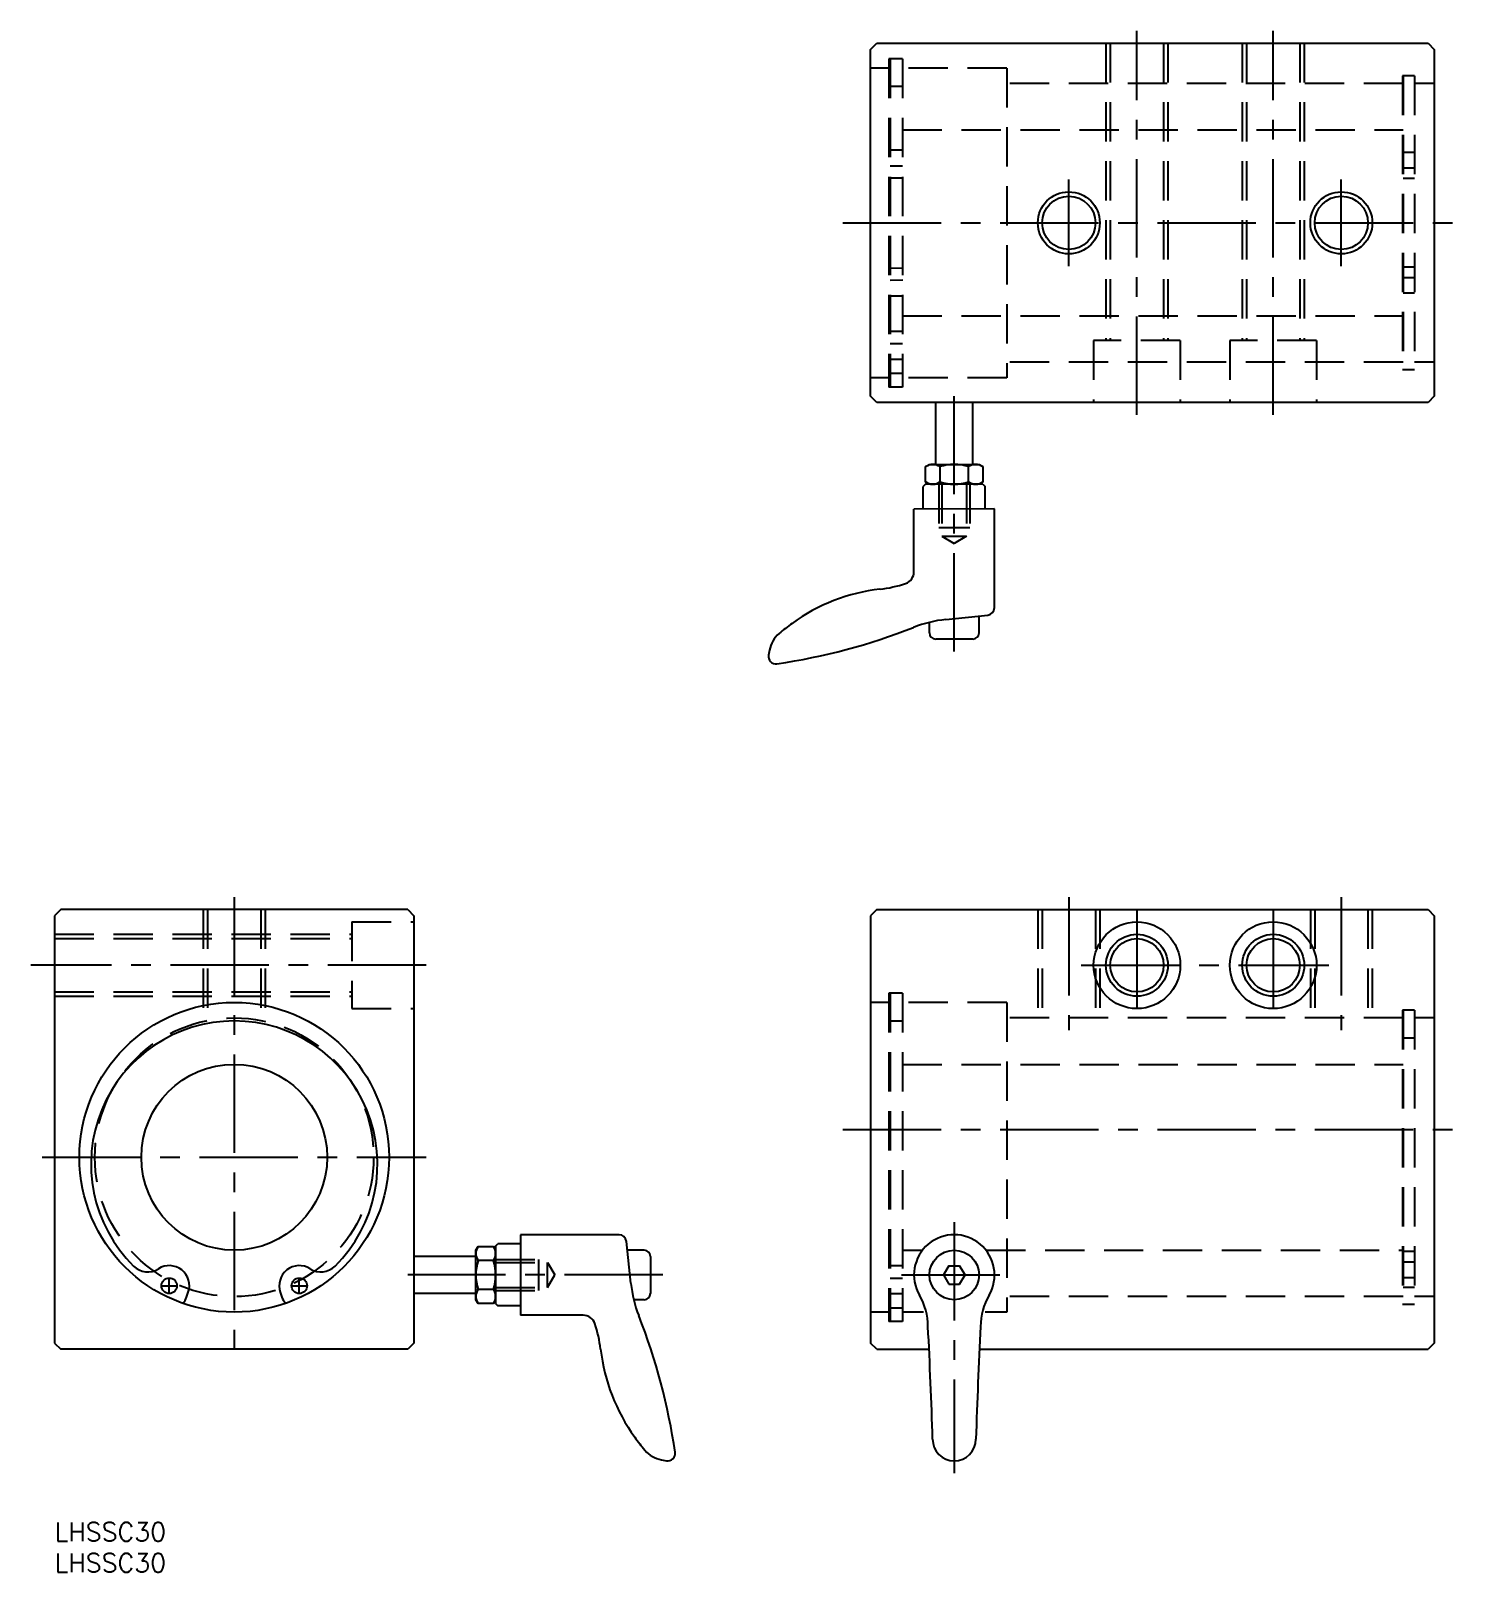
# Model space of a CAD drawing. Extents: x -4 to 227, y -8 to 241.
import ezdxf

# ---------------------------------------------------------------- set-up
doc = ezdxf.new("R2010")
doc.units = 0
doc.header["$LTSCALE"] = 0.5
doc.linetypes.add('CENTER', pattern=[50.8, 31.75, -6.35, 6.35, -6.35])
doc.linetypes.add('DASHED', pattern=[19.05, 12.7, -6.35])
doc.layers.get('0').update_dxf_attribs({"linetype": 'CONTINUOUS'})
for name, color, linetype in [('MSM_CENTER', 1, 'CENTER'), ('MSM_CONTINUOUS', 7, 'CONTINUOUS'), ('MSM_DASHED', 4, 'DASHED'), ('MSM_NARROW', 5, 'CONTINUOUS'), ('MSM_PART_NUMBER', 7, 'CONTINUOUS')]:
    doc.layers.add(name, color=color, linetype=linetype)
doc.styles.get("Standard").update_dxf_attribs({"font": 'txt.shx', "height": 3, "bigfont": 'bigfont.shx'})

# ---------------------------------------------------------------- blocks, each defined once
blk = doc.blocks.new('*U12')
at = {"layer": 'MSM_PART_NUMBER'}
blk.add_text('LHSSC30', height=3, dxfattribs=at).set_placement((0, -3))
blk = doc.blocks.new('*U13')
at = {"layer": 'MSM_PART_NUMBER'}
blk.add_text('LHSSC30', height=3, dxfattribs=at).set_placement((0, -8))

msp = doc.modelspace()

# ---------------------------------------------------------------- linework, layer by layer
for p, q in [((174.8, 205.53), (174.8, 205.53)), ((196.8, 205.53), (196.8, 205.53))]:
    msp.add_line(p, q)
at = {"layer": 'MSM_CENTER'}
for p, q in [((174.75, 178.83), (174.75, 240.83)), ((196.75, 178.83), (196.75, 240.83)), ((163.75, 202.83), (163.75, 216.83)), ((207.75, 202.83), (207.75, 216.83)), ((127.25, 209.83), (227.1, 209.83)), ((145.25, 140.63), (145.25, 181.83)), ((29, 100.98), (29, 25.98)), ((163.75, 100.98), (163.75, 79.48)), ((207.75, 100.98), (207.75, 79.48)), ((174.75, 98.98), (174.75, 80.98)), ((196.75, 98.98), (196.75, 80.98)), ((60, 89.98), (-3.85, 89.98)), ((165.75, 89.98), (205.75, 89.98)), ((127.25, 63.48), (227.1, 63.48)), ((-2, 58.98), (60, 58.98)), ((145.25, 48.48), (145.25, 7.98)), ((98.2, 39.98), (57, 39.98)), ((136.75, 39.98), (153.75, 39.98)), ((17.19, 38.24), (19.81, 38.24)), ((18.5, 36.93), (18.5, 39.55)), ((38.19, 38.24), (40.81, 38.24)), ((39.5, 36.93), (39.5, 39.55))]:
    msp.add_line(p, q, dxfattribs=at)
at = {"layer": 'MSM_CONTINUOUS'}
for p, q in [((131.75, 237.83), (132.75, 238.83)), ((131.75, 181.83), (131.75, 237.83)), ((132.75, 238.83), (221.75, 238.83)), ((221.75, 238.83), (222.75, 237.83)), ((222.75, 237.83), (222.75, 181.83)), ((132.75, 180.83), (131.75, 181.83)), ((222.75, 181.83), (221.75, 180.83)), ((221.75, 180.83), (132.75, 180.83)), ((142.25, 170.83), (142.25, 180.83)), ((148.25, 170.83), (148.25, 180.83)), ((140.63, 170.48), (141.25, 170.83)), ((140.63, 167.99), (140.63, 170.48)), ((141.25, 170.83), (149.25, 170.83)), ((142.94, 170.48), (142.94, 167.99)), ((147.56, 167.99), (147.56, 170.48)), ((149.25, 170.83), (149.87, 170.48)), ((149.87, 170.48), (149.87, 167.99)), ((140.62, 167.63), (140.25, 167.27)), ((140.25, 163.63), (140.25, 167.27)), ((149.89, 167.63), (140.62, 167.63)), ((141.25, 167.63), (140.63, 167.99)), ((149.87, 167.99), (149.25, 167.63)), ((149.89, 167.63), (150.25, 167.27)), ((150.25, 163.63), (150.25, 167.27)), ((151.75, 163.64), (138.75, 163.63)), ((138.75, 153.51), (138.75, 163.63)), ((151.75, 147.71), (151.75, 163.64)), ((141.25, 143.63), (141.25, 145.35)), ((143.9, 145.8), (150.68, 146.52)), ((149.25, 143.63), (149.25, 146.37)), ((148.25, 142.63), (142.25, 142.63)), ((115.41, 140.85), (115.27, 140.04)), ((1, 98.98), (0, 97.98)), ((0, 97.98), (0, 28.98)), ((57, 98.98), (1, 98.98)), ((57, 98.98), (58, 97.98)), ((58, 97.98), (58, 28.98)), ((132.75, 98.98), (131.75, 97.98)), ((131.75, 97.98), (131.75, 28.98)), ((132.75, 98.98), (221.75, 98.98)), ((221.75, 98.98), (222.75, 97.98)), ((222.75, 97.98), (222.75, 28.98)), ((71.2, 44.62), (71.57, 44.98)), ((75.2, 44.98), (71.57, 44.98)), ((75.2, 46.48), (75.2, 33.48)), ((91.12, 46.48), (75.2, 46.48)), ((93.03, 38.63), (92.31, 45.41)), ((68, 42.98), (58, 42.98)), ((68, 43.98), (68.36, 44.6)), ((68, 35.98), (68, 43.98)), ((68.36, 44.6), (70.84, 44.6)), ((70.84, 44.6), (71.2, 43.98)), ((71.2, 44.62), (71.2, 35.35)), ((95.2, 43.98), (92.47, 43.98)), ((96.2, 42.98), (96.2, 36.98)), ((70.84, 42.29), (68.36, 42.29)), ((144.39, 41.48), (143.52, 39.98)), ((143.52, 39.98), (144.39, 38.48)), ((144.39, 41.48), (146.12, 41.48)), ((146.99, 39.98), (146.12, 41.48)), ((146.12, 38.48), (146.99, 39.98)), ((68.36, 37.67), (70.84, 37.67)), ((144.39, 38.48), (146.12, 38.48)), ((21.3, 36.39), (21.58, 37.19)), ((36.42, 37.19), (36.7, 36.39)), ((68, 36.98), (58, 36.98)), ((68.36, 35.36), (68, 35.98)), ((70.84, 35.36), (68.36, 35.36)), ((71.2, 35.98), (70.84, 35.36)), ((71.2, 35.35), (71.57, 34.98)), ((75.2, 34.98), (71.57, 34.98)), ((95.2, 35.98), (93.49, 35.98)), ((85.32, 33.48), (75.2, 33.48)), ((0, 28.98), (1, 27.98)), ((57, 27.98), (1, 27.98)), ((58, 28.98), (57, 27.98)), ((132.75, 27.98), (131.75, 28.98)), ((132.75, 27.98), (141.19, 28)), ((149.32, 28), (221.75, 27.98)), ((222.75, 28.98), (221.75, 27.98)), ((97.98, 10.14), (98.79, 10))]:
    msp.add_line(p, q, dxfattribs=at)
for centre, radius in [((163.75, 209.83), 4.3), ((207.75, 209.83), 4.3), ((174.75, 89.98), 7), ((196.75, 89.98), 7), ((174.75, 89.98), 4.3), ((196.75, 89.98), 4.3), ((29, 58.98), 25), ((29, 58.98), 15), ((145.25, 39.98), 4), ((18.5, 38.24), 1.25), ((39.5, 38.24), 1.25)]:
    msp.add_circle(centre, radius, dxfattribs=at)
for centre, radius, start, end in [((141.79, 168.79), 2.04, 55.6158, 124.3842), ((145.25, 163.19), 7.64, 72.412, 107.588), ((148.72, 168.79), 2.04, 55.6158, 124.3842), ((141.79, 169.68), 2.04, 235.6158, 304.3842), ((145.25, 175.28), 7.64, 252.412, 287.588), ((148.72, 169.68), 2.04, 235.6158, 304.3842), ((136.75, 153.51), 2, 288.7225, 0), ((136.69, 120.89), 30, 96.5681, 125.9525), ((130.98, 170.56), 20, 276.5681, 288.7225), ((150.55, 147.71), 1.2, 276.0574, 0), ((102.08, 237.58), 100, 278.3651, 291.4728), ((142.57, 112.79), 40, 125.9525, 129.792), ((146.01, 125.91), 20, 96.0574, 111.4728), ((119.85, 140.07), 4.5, 129.792, 170), ((142.25, 143.63), 1, 180, 270), ((148.25, 143.63), 1, 270, 0), ((116.45, 139.83), 1.2, 170, 278.3651), ((29, 57.86), 23.13, 314.6953, 225.3047), ((91.12, 45.28), 1.2, 6.0574, 90), ((145.25, 39.98), 6.5, 329.7274, 210.2726), ((70.04, 43.45), 2.04, 145.6158, 214.3842), ((69.16, 43.45), 2.04, 325.6158, 34.3842), ((95.2, 42.98), 1, 360, 90), ((15.02, 43.73), 3.25, 225.3047, 302.3577), ((18.5, 38.24), 3.25, 341.1882, 122.3577), ((39.5, 38.24), 3.25, 57.6423, 198.8118), ((42.98, 43.73), 3.25, 237.6423, 314.6953), ((75.64, 39.98), 7.64, 162.412, 197.588), ((63.56, 39.98), 7.64, 342.412, 17.588), ((70.04, 36.52), 2.04, 145.6158, 214.3842), ((69.16, 36.52), 2.04, 325.6158, 34.3842), ((112.92, 40.74), 20, 186.0574, 201.4728), ((18.94, 37.19), 2.5, 314.339, 341.1882), ((39.06, 37.19), 2.5, 198.8118, 225.661), ((95.2, 36.98), 1, 270, 360), ((131, 31.66), 10, 0, 30.2726), ((159.5, 31.66), 10, 149.7274, 180), ((85.32, 31.48), 2, 18.7225, 90), ((1.25, -3.19), 100, 8.3651, 21.4728), ((68.27, 25.7), 20, 6.5681, 18.7225), ((-657.89, -10.4), 800, 1.71041, 3.01374), ((948.4, -10.4), 800, 176.98626, 178.28959), ((117.95, 31.42), 30, 186.5681, 215.9525), ((126.04, 37.29), 40, 215.9525, 219.792), ((145.25, 13.48), 3.5, 180, 360), ((98.76, 14.57), 4.5, 219.792, 260), ((99, 11.18), 1.2, 260, 8.3651)]:
    msp.add_arc(centre, radius, start, end, dxfattribs=at)
at = {"layer": 'MSM_DASHED'}
for p, q in [((169.75, 238.83), (169.75, 190.83)), ((170.45, 238.83), (170.45, 190.83)), ((179.05, 238.83), (179.05, 190.83)), ((179.75, 238.83), (179.75, 190.83)), ((191.75, 238.83), (191.75, 190.83)), ((192.45, 238.83), (192.45, 190.83)), ((201.05, 238.83), (201.05, 190.83)), ((201.75, 238.83), (201.75, 190.83)), ((134.7, 234.83), (131.75, 234.83)), ((136.9, 236.33), (134.7, 236.33)), ((134.7, 236.33), (134.7, 183.33)), ((134.9, 236.33), (134.9, 183.33)), ((136.9, 236.33), (136.9, 183.33)), ((153.75, 234.83), (136.9, 234.83)), ((153.75, 234.83), (153.75, 184.83)), ((136.9, 231.83), (134.9, 231.83)), ((217.75, 232.33), (153.75, 232.33)), ((217.6, 233.58), (217.6, 186.08)), ((219.55, 233.58), (217.6, 233.58)), ((217.75, 233.58), (217.75, 187.33)), ((219.55, 233.58), (219.55, 186.08)), ((222.75, 232.33), (219.55, 232.33)), ((136.9, 224.83), (217.75, 224.83)), ((134.9, 221.62), (136.9, 221.62)), ((134.9, 219.06), (136.9, 219.06)), ((219.55, 221.18), (217.75, 221.18)), ((134.9, 217.12), (136.9, 217.12)), ((219.55, 218.68), (217.75, 218.68)), ((219.55, 216.98), (217.75, 216.98)), ((134.93, 202.54), (136.93, 202.55)), ((219.55, 202.68), (217.75, 202.68)), ((134.93, 200.6), (136.93, 200.61)), ((219.55, 200.98), (217.75, 200.98)), ((134.94, 198.04), (136.94, 198.05)), ((219.55, 198.48), (217.75, 198.48)), ((136.9, 194.83), (217.6, 194.83)), ((134.9, 192.34), (136.9, 192.34)), ((134.9, 190.34), (136.9, 190.34)), ((167.75, 190.83), (167.75, 180.83)), ((181.75, 190.83), (167.75, 190.83)), ((181.75, 190.83), (181.75, 180.83)), ((203.75, 190.83), (189.75, 190.83)), ((189.75, 190.83), (189.75, 180.83)), ((203.75, 190.83), (203.75, 180.83)), ((134.9, 187.84), (136.9, 187.84)), ((217.75, 187.33), (153.75, 187.33)), ((222.75, 187.33), (219.55, 187.33)), ((134.7, 184.83), (131.75, 184.83)), ((134.9, 185.54), (136.9, 185.54)), ((153.75, 184.83), (136.9, 184.83)), ((219.55, 186.08), (217.6, 186.08)), ((136.9, 183.33), (134.7, 183.33)), ((142.75, 167.63), (142.75, 160.63)), ((143.25, 167.63), (143.25, 159.23)), ((147.25, 167.63), (147.25, 159.23)), ((147.75, 167.63), (147.75, 160.63)), ((142.75, 160.63), (147.75, 160.63)), ((143.25, 159.23), (145.25, 158.08)), ((143.25, 159.23), (147.25, 159.23)), ((147.25, 159.23), (145.25, 158.08)), ((24, 98.98), (24, 80.92)), ((24.7, 98.98), (24.7, 81.07)), ((33.3, 98.98), (33.3, 81.07)), ((34, 98.98), (34, 80.92)), ((158.75, 98.98), (158.75, 81.48)), ((159.45, 98.98), (159.45, 81.48)), ((168.05, 98.98), (168.05, 81.48)), ((168.75, 98.98), (168.75, 81.48)), ((202.75, 98.98), (202.75, 81.48)), ((203.45, 98.98), (203.45, 81.48)), ((212.05, 98.98), (212.05, 81.48)), ((212.75, 98.98), (212.75, 81.48)), ((0, 94.98), (48, 94.98)), ((48, 96.98), (58, 96.98)), ((48, 96.98), (48, 82.98)), ((0, 94.28), (48, 94.28)), ((0, 85.68), (48, 85.68)), ((0, 84.98), (48, 84.98)), ((136.9, 85.48), (134.7, 85.48)), ((134.7, 85.48), (134.7, 32.48)), ((134.9, 85.48), (134.9, 32.48)), ((136.9, 85.48), (136.9, 32.48)), ((48, 82.98), (58, 82.98)), ((134.7, 83.98), (131.75, 83.98)), ((153.75, 83.98), (136.9, 83.98)), ((153.75, 83.98), (153.75, 33.98)), ((217.6, 82.73), (217.6, 35.23)), ((219.55, 82.73), (217.6, 82.73)), ((217.75, 82.73), (217.75, 36.48)), ((219.55, 82.73), (219.55, 35.23)), ((136.9, 80.98), (134.9, 80.98)), ((217.75, 81.48), (153.75, 81.48)), ((222.75, 81.48), (219.55, 81.48)), ((219.55, 78.23), (217.75, 78.23)), ((136.9, 73.98), (217.75, 73.98)), ((71.2, 42.48), (78.2, 42.48)), ((78.2, 37.48), (78.2, 42.48)), ((136.9, 43.98), (140.13, 43.98)), ((150.38, 43.98), (217.6, 43.98)), ((219.55, 43.75), (217.75, 43.75)), ((71.2, 41.98), (79.6, 41.98)), ((79.6, 37.98), (79.6, 41.98)), ((79.6, 41.98), (80.75, 39.98)), ((79.6, 37.98), (80.75, 39.98)), ((134.9, 41.49), (136.9, 41.49)), ((219.55, 42.05), (217.75, 42.05)), ((71.2, 37.98), (79.6, 37.98)), ((71.2, 37.48), (78.2, 37.48)), ((134.9, 39.49), (136.9, 39.49)), ((217.75, 39.55), (219.55, 39.55)), ((219.55, 37.94), (217.75, 37.94)), ((134.9, 36.99), (136.9, 36.99)), ((217.75, 36.48), (153.75, 36.48)), ((219.55, 35.23), (217.6, 35.23)), ((222.75, 36.48), (219.55, 36.48)), ((134.7, 33.98), (131.75, 33.98)), ((136.9, 32.48), (134.7, 32.48)), ((134.9, 34.69), (136.9, 34.69)), ((140.27, 33.98), (136.9, 33.98)), ((153.75, 33.98), (150.23, 33.98))]:
    msp.add_line(p, q, dxfattribs=at)
msp.add_circle((29, 58.98), 22.5, dxfattribs=at)
at = {"layer": 'MSM_NARROW'}
for centre in [(163.75, 209.83), (207.75, 209.83), (174.75, 89.98), (196.75, 89.98)]:
    msp.add_circle(centre, 5, dxfattribs=at)

# ---------------------------------------------------------------- block references
at = {"layer": 'MSM_CONTINUOUS'}
for name in ['*U12', '*U13']:
    msp.add_blockref(name, (0, 0), dxfattribs=at)

doc.saveas('drawing.dxf')
